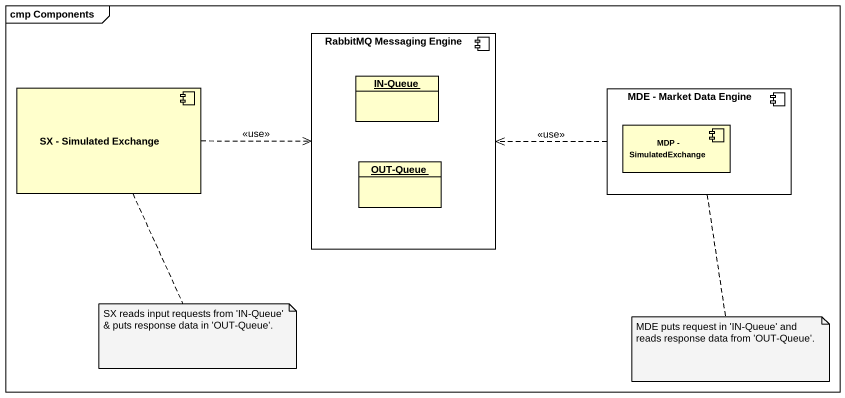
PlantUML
@startuml
mainframe cmp Components
allowmixing
hide circle
hide empty members
component "RabbitMQ Messaging Engine" as RabbitMQ_Messaging_Engine {
  object "IN-Queue" as IN_Queue
  object "OUT-Queue" as OUT_Queue
}
component "SX - Simulated Exchange" as SX_Simulated_Exchange
component "MDE - Market Data Engine" as MDE_Market_Data_Engine {
  component "MDP - SimulatedExchange" as MDP_SimulatedExchange
}
SX_Simulated_Exchange .right.> RabbitMQ_Messaging_Engine : <<use>>
MDE_Market_Data_Engine .left.> RabbitMQ_Messaging_Engine : <<use>>
note bottom of SX_Simulated_Exchange : SX reads input requests from 'IN-Queue' & puts response data in 'OUT-Queue'.
note bottom of MDE_Market_Data_Engine : MDE puts request in 'IN-Queue' and reads response data from 'OUT-Queue'.
@enduml
